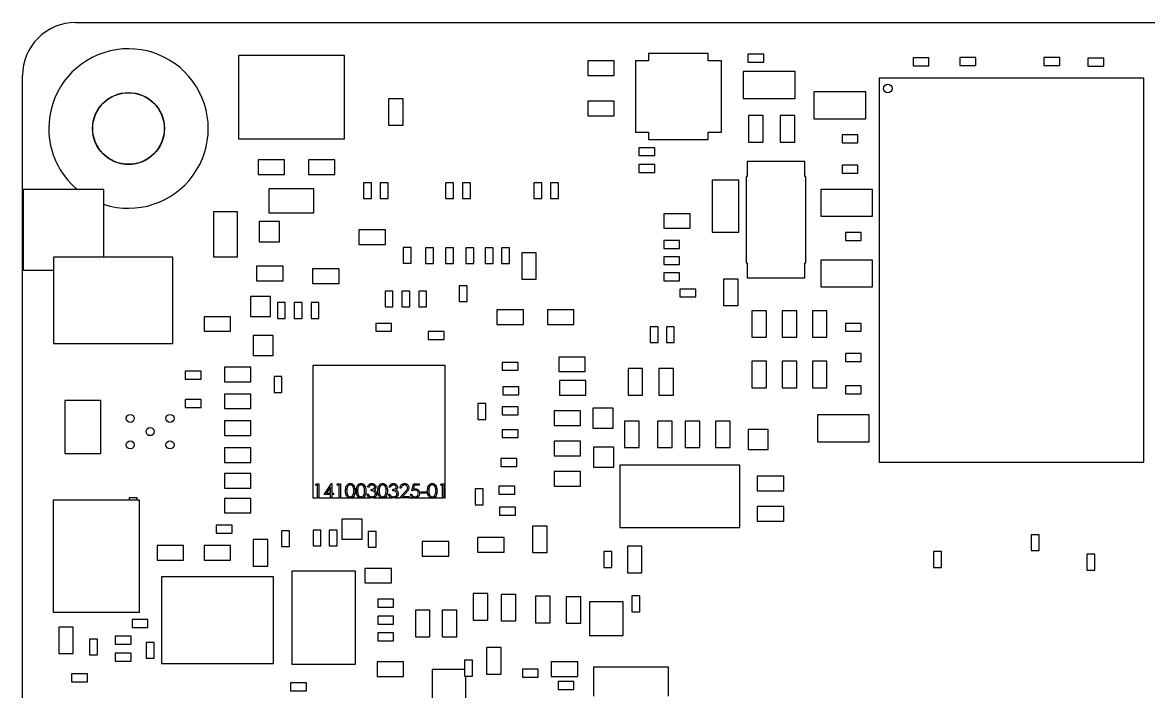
# Model space of a CAD drawing. Header units: millimetres. Extents: x 0 to 895, y 0 to 297.
# Drawn here: x 479 to 521.5, y 223.63 to 248.88 of the extents above; entities that cross this region are included whole.
import ezdxf

# ---------------------------------------------------------------- set-up
doc = ezdxf.new("R2010")
doc.units = ezdxf.units.MM

msp = doc.modelspace()

# ---------------------------------------------------------------- linework, layer by layer
at = {"color": 7, "linetype": 'Continuous', "lineweight": 25}
for p, q in [((481, 248.879), (561, 248.879)), ((487.148, 247.638), (487.148, 244.488)), ((491.151, 247.638), (487.148, 247.638)), ((491.151, 244.488), (491.151, 247.638)), ((500.334, 247.43), (500.334, 246.88)), ((501.334, 247.43), (500.334, 247.43)), ((501.334, 246.88), (501.334, 247.43)), ((502.628, 247.431), (502.134, 247.431)), ((502.134, 247.431), (502.134, 244.746)), ((502.628, 247.716), (502.628, 247.431)), ((504.882, 247.716), (502.628, 247.716)), ((504.882, 247.431), (504.882, 247.716)), ((505.376, 247.431), (504.882, 247.431)), ((505.376, 244.746), (505.376, 247.431)), ((506.376, 247.686), (506.376, 247.386)), ((506.976, 247.686), (506.376, 247.686)), ((506.376, 247.386), (506.976, 247.386)), ((506.976, 247.386), (506.976, 247.686)), ((512.614, 247.547), (512.614, 247.246)), ((513.214, 247.547), (512.614, 247.547)), ((513.214, 247.246), (513.214, 247.547)), ((514.377, 247.559), (514.377, 247.259)), ((514.977, 247.559), (514.377, 247.559)), ((514.977, 247.259), (514.977, 247.559)), ((517.552, 247.559), (517.552, 247.259)), ((518.152, 247.559), (517.552, 247.559)), ((518.152, 247.259), (518.152, 247.559)), ((519.215, 247.529), (519.215, 247.229)), ((519.815, 247.529), (519.215, 247.529)), ((519.815, 247.229), (519.815, 247.529)), ((506.206, 247.028), (506.206, 246.012)), ((508.162, 247.028), (506.206, 247.028)), ((508.162, 246.012), (508.162, 247.028)), ((512.614, 247.246), (513.214, 247.246)), ((514.377, 247.259), (514.977, 247.259)), ((517.552, 247.259), (518.152, 247.259)), ((519.215, 247.229), (519.815, 247.229)), ((479, 195.879), (479, 246.879)), ((500.334, 246.88), (501.334, 246.88)), ((511.328, 246.785), (511.328, 232.285)), ((521.328, 246.785), (511.328, 246.785)), ((521.328, 232.285), (521.328, 246.785)), ((510.829, 246.266), (508.873, 246.266)), ((508.873, 246.266), (508.873, 245.25)), ((510.829, 245.25), (510.829, 246.266)), ((492.812, 246.004), (492.812, 245.004)), ((493.362, 246.004), (492.812, 246.004)), ((493.362, 245.004), (493.362, 246.004)), ((500.334, 245.906), (500.334, 245.356)), ((501.334, 245.906), (500.334, 245.906)), ((501.334, 245.356), (501.334, 245.906)), ((506.206, 246.012), (508.162, 246.012)), ((500.334, 245.356), (501.334, 245.356)), ((506.401, 245.369), (506.401, 244.369)), ((506.951, 245.369), (506.401, 245.369)), ((506.951, 244.369), (506.951, 245.369)), ((508.145, 245.369), (507.594, 245.369)), ((507.594, 245.369), (507.594, 244.369)), ((508.145, 244.369), (508.145, 245.369)), ((508.873, 245.25), (510.829, 245.25)), ((492.812, 245.004), (493.362, 245.004)), ((487.148, 244.488), (491.151, 244.488)), ((502.134, 244.746), (502.628, 244.746)), ((502.628, 244.746), (502.628, 244.461)), ((502.628, 244.461), (504.882, 244.461)), ((504.882, 244.746), (505.376, 244.746)), ((504.882, 244.461), (504.882, 244.746)), ((506.401, 244.369), (506.951, 244.369)), ((507.594, 244.369), (508.145, 244.369)), ((509.932, 244.638), (509.932, 244.338)), ((510.532, 244.638), (509.932, 244.638)), ((510.532, 244.338), (510.532, 244.638)), ((502.261, 244.156), (502.261, 243.856)), ((502.861, 244.156), (502.261, 244.156)), ((502.861, 243.856), (502.861, 244.156)), ((509.932, 244.338), (510.532, 244.338)), ((487.888, 243.697), (487.888, 243.146)), ((488.888, 243.697), (487.888, 243.697)), ((488.888, 243.146), (488.888, 243.697)), ((489.793, 243.697), (489.793, 243.146)), ((490.793, 243.697), (489.793, 243.697)), ((490.793, 243.146), (490.793, 243.697)), ((502.261, 243.856), (502.861, 243.856)), ((502.261, 243.521), (502.261, 243.221)), ((502.861, 243.521), (502.261, 243.521)), ((502.861, 243.221), (502.861, 243.521)), ((506.345, 243.639), (506.345, 243.067)), ((508.531, 243.639), (506.345, 243.639)), ((508.531, 243.067), (508.531, 243.639)), ((487.888, 243.146), (488.888, 243.146)), ((489.793, 243.146), (490.793, 243.146)), ((502.261, 243.221), (502.861, 243.221)), ((509.932, 243.495), (509.932, 243.195)), ((510.532, 243.495), (509.932, 243.495)), ((509.932, 243.195), (510.532, 243.195)), ((510.532, 243.195), (510.532, 243.495)), ((491.87, 242.832), (491.87, 242.232)), ((492.17, 242.832), (491.87, 242.832)), ((492.17, 242.232), (492.17, 242.832)), ((492.505, 242.832), (492.505, 242.232)), ((492.805, 242.832), (492.505, 242.832)), ((492.805, 242.232), (492.805, 242.832)), ((494.969, 242.832), (494.969, 242.232)), ((495.269, 242.832), (494.969, 242.832)), ((495.269, 242.232), (495.269, 242.832)), ((495.604, 242.832), (495.604, 242.232)), ((495.904, 242.832), (495.604, 242.832)), ((495.904, 242.232), (495.904, 242.832)), ((498.296, 242.832), (498.296, 242.232)), ((498.596, 242.832), (498.296, 242.832)), ((498.596, 242.232), (498.596, 242.832)), ((498.931, 242.832), (498.931, 242.232)), ((499.231, 242.832), (498.931, 242.832)), ((499.231, 242.232), (499.231, 242.832)), ((505.025, 242.926), (505.025, 240.97)), ((506.041, 242.926), (505.025, 242.926)), ((506.041, 240.97), (506.041, 242.926)), ((506.311, 243.067), (506.311, 239.813)), ((506.345, 243.067), (506.311, 243.067)), ((508.565, 243.067), (508.531, 243.067)), ((508.565, 239.813), (508.565, 243.067)), ((479.027, 242.58), (479.027, 239.532)), ((482.075, 242.58), (479.027, 242.58)), ((482.075, 240.019), (482.075, 242.58)), ((488.3, 242.602), (488.3, 241.701)), ((490, 242.602), (488.3, 242.602)), ((490, 241.701), (490, 242.602)), ((509.127, 242.583), (509.127, 241.567)), ((511.083, 242.583), (509.127, 242.583)), ((511.083, 241.567), (511.083, 242.583)), ((491.87, 242.232), (492.17, 242.232)), ((492.505, 242.232), (492.805, 242.232)), ((494.969, 242.232), (495.269, 242.232)), ((495.604, 242.232), (495.904, 242.232)), ((498.296, 242.232), (498.596, 242.232)), ((498.931, 242.232), (499.231, 242.232)), ((486.21, 241.731), (486.21, 240.032)), ((487.111, 241.731), (486.21, 241.731)), ((487.111, 240.032), (487.111, 241.731)), ((488.3, 241.701), (490, 241.701)), ((504.204, 241.665), (503.204, 241.665)), ((503.204, 241.665), (503.204, 241.114)), ((504.204, 241.114), (504.204, 241.665)), ((509.127, 241.567), (511.083, 241.567)), ((487.931, 241.364), (487.931, 240.602)), ((488.693, 241.364), (487.931, 241.364)), ((488.693, 240.602), (488.693, 241.364)), ((491.698, 241.055), (491.698, 240.505)), ((492.698, 241.055), (491.698, 241.055)), ((492.698, 240.505), (492.698, 241.055)), ((503.204, 241.114), (504.204, 241.114)), ((505.025, 240.97), (506.041, 240.97)), ((487.931, 240.602), (488.693, 240.602)), ((503.201, 240.651), (503.201, 240.35)), ((503.801, 240.651), (503.201, 240.651)), ((503.801, 240.35), (503.801, 240.651)), ((510.059, 240.955), (510.059, 240.655)), ((510.659, 240.955), (510.059, 240.955)), ((510.059, 240.655), (510.659, 240.655)), ((510.659, 240.655), (510.659, 240.955)), ((491.698, 240.505), (492.698, 240.505)), ((493.669, 240.394), (493.368, 240.394)), ((493.368, 240.394), (493.368, 239.794)), ((493.669, 239.794), (493.669, 240.394)), ((494.507, 240.381), (494.207, 240.381)), ((494.207, 240.381), (494.207, 239.781)), ((494.507, 239.781), (494.507, 240.381)), ((495.269, 240.381), (494.969, 240.381)), ((494.969, 240.381), (494.969, 239.781)), ((495.269, 239.781), (495.269, 240.381)), ((495.731, 240.381), (495.731, 239.781)), ((496.031, 240.381), (495.731, 240.381)), ((496.031, 239.781), (496.031, 240.381)), ((496.467, 240.381), (496.467, 239.781)), ((496.767, 240.381), (496.467, 240.381)), ((496.767, 239.781), (496.767, 240.381)), ((497.077, 240.38), (497.077, 239.78)), ((497.377, 240.38), (497.077, 240.38)), ((497.377, 239.78), (497.377, 240.38)), ((497.841, 240.188), (497.841, 239.188)), ((498.391, 240.188), (497.841, 240.188)), ((498.391, 239.188), (498.391, 240.188)), ((503.201, 240.35), (503.801, 240.35)), ((480.17, 240.019), (480.17, 236.765)), ((484.667, 240.019), (480.17, 240.019)), ((484.667, 236.765), (484.667, 240.019)), ((486.21, 240.032), (487.111, 240.032)), ((493.368, 239.794), (493.669, 239.794)), ((494.207, 239.781), (494.507, 239.781)), ((494.969, 239.781), (495.269, 239.781)), ((495.731, 239.781), (496.031, 239.781)), ((496.467, 239.781), (496.767, 239.781)), ((497.077, 239.78), (497.377, 239.78)), ((503.201, 240.041), (503.201, 239.741)), ((503.801, 240.041), (503.201, 240.041)), ((503.201, 239.741), (503.801, 239.741)), ((503.801, 239.741), (503.801, 240.041)), ((506.311, 239.813), (506.345, 239.813)), ((506.345, 239.813), (506.345, 239.242)), ((508.531, 239.813), (508.565, 239.813)), ((508.531, 239.242), (508.531, 239.813)), ((509.127, 239.916), (509.127, 238.9)), ((511.083, 239.916), (509.127, 239.916)), ((511.083, 238.9), (511.083, 239.916)), ((479.027, 239.532), (480.17, 239.532)), ((487.837, 239.683), (487.837, 239.133)), ((488.837, 239.683), (487.837, 239.683)), ((488.837, 239.133), (488.837, 239.683)), ((489.945, 239.582), (489.945, 239.032)), ((490.945, 239.582), (489.945, 239.582)), ((490.945, 239.032), (490.945, 239.582)), ((503.201, 239.431), (503.201, 239.131)), ((503.801, 239.431), (503.201, 239.431)), ((503.801, 239.131), (503.801, 239.431)), ((487.837, 239.133), (488.837, 239.133)), ((489.945, 239.032), (490.945, 239.032)), ((495.477, 238.946), (495.477, 238.346)), ((495.777, 238.946), (495.477, 238.946)), ((495.777, 238.346), (495.777, 238.946)), ((497.841, 239.188), (498.391, 239.188)), ((503.201, 239.131), (503.801, 239.131)), ((505.461, 239.197), (505.461, 238.197)), ((506.011, 239.197), (505.461, 239.197)), ((506.011, 238.197), (506.011, 239.197)), ((506.345, 239.242), (508.531, 239.242)), ((509.127, 238.9), (511.083, 238.9)), ((487.6, 238.545), (487.6, 237.783)), ((488.362, 238.545), (487.6, 238.545)), ((488.362, 237.783), (488.362, 238.545)), ((492.983, 238.743), (492.683, 238.743)), ((492.683, 238.743), (492.683, 238.143)), ((492.983, 238.143), (492.983, 238.743)), ((493.618, 238.743), (493.318, 238.743)), ((493.318, 238.743), (493.318, 238.143)), ((493.618, 238.143), (493.618, 238.743)), ((494.253, 238.743), (493.953, 238.743)), ((493.953, 238.743), (493.953, 238.143)), ((494.253, 238.143), (494.253, 238.743)), ((503.81, 238.822), (503.81, 238.522)), ((504.41, 238.822), (503.81, 238.822)), ((503.81, 238.522), (504.41, 238.522)), ((504.41, 238.522), (504.41, 238.822)), ((488.619, 238.311), (488.619, 237.711)), ((488.919, 238.311), (488.619, 238.311)), ((488.919, 237.711), (488.919, 238.311)), ((489.254, 238.311), (489.254, 237.711)), ((489.554, 238.311), (489.254, 238.311)), ((489.554, 237.711), (489.554, 238.311)), ((490.189, 238.311), (489.889, 238.311)), ((489.889, 238.311), (489.889, 237.711)), ((490.189, 237.711), (490.189, 238.311)), ((492.683, 238.143), (492.983, 238.143)), ((493.318, 238.143), (493.618, 238.143)), ((493.953, 238.143), (494.253, 238.143)), ((495.477, 238.346), (495.777, 238.346)), ((497.905, 238.032), (496.905, 238.032)), ((496.905, 238.032), (496.905, 237.482)), ((497.905, 237.482), (497.905, 238.032)), ((498.81, 238.032), (498.81, 237.482)), ((499.81, 238.032), (498.81, 238.032)), ((499.81, 237.482), (499.81, 238.032)), ((505.461, 238.197), (506.011, 238.197)), ((507.078, 238.003), (506.528, 238.003)), ((506.528, 238.003), (506.528, 237.003)), ((507.078, 237.003), (507.078, 238.003)), ((507.671, 238.003), (507.671, 237.003)), ((508.221, 238.003), (507.671, 238.003)), ((508.221, 237.003), (508.221, 238.003)), ((508.814, 238.003), (508.814, 237.003)), ((509.364, 238.003), (508.814, 238.003)), ((509.364, 237.003), (509.364, 238.003)), ((485.856, 237.778), (485.856, 237.228)), ((486.856, 237.778), (485.856, 237.778)), ((486.856, 237.228), (486.856, 237.778)), ((487.6, 237.783), (488.362, 237.783)), ((488.619, 237.711), (488.919, 237.711)), ((489.254, 237.711), (489.554, 237.711)), ((489.889, 237.711), (490.189, 237.711)), ((485.856, 237.228), (486.856, 237.228)), ((492.33, 237.526), (492.33, 237.226)), ((492.929, 237.526), (492.33, 237.526)), ((492.33, 237.226), (492.929, 237.226)), ((492.929, 237.226), (492.929, 237.526)), ((494.311, 237.222), (494.311, 236.921)), ((494.911, 237.222), (494.311, 237.222)), ((494.911, 236.921), (494.911, 237.222)), ((496.905, 237.482), (497.905, 237.482)), ((498.81, 237.482), (499.81, 237.482)), ((502.69, 237.397), (502.69, 236.797)), ((502.99, 237.397), (502.69, 237.397)), ((502.99, 236.797), (502.99, 237.397)), ((503.3, 237.397), (503.3, 236.797)), ((503.6, 237.397), (503.3, 237.397)), ((503.6, 236.797), (503.6, 237.397)), ((510.059, 237.526), (510.059, 237.226)), ((510.659, 237.526), (510.059, 237.526)), ((510.059, 237.226), (510.659, 237.226)), ((510.659, 237.226), (510.659, 237.526)), ((480.17, 236.765), (484.667, 236.765)), ((487.702, 237.071), (487.702, 236.309)), ((488.464, 237.071), (487.702, 237.071)), ((488.464, 236.309), (488.464, 237.071)), ((494.311, 236.921), (494.911, 236.921)), ((502.69, 236.797), (502.99, 236.797)), ((503.3, 236.797), (503.6, 236.797)), ((506.528, 237.003), (507.078, 237.003)), ((507.671, 237.003), (508.221, 237.003)), ((508.814, 237.003), (509.364, 237.003)), ((487.702, 236.309), (488.464, 236.309)), ((510.059, 236.383), (510.059, 236.083)), ((510.659, 236.383), (510.059, 236.383)), ((510.659, 236.083), (510.659, 236.383)), ((486.618, 235.873), (486.618, 235.323)), ((487.618, 235.873), (486.618, 235.873)), ((487.618, 235.323), (487.618, 235.873)), ((489.952, 235.939), (489.952, 230.939)), ((494.952, 235.939), (489.952, 235.939)), ((494.952, 230.939), (494.952, 235.939)), ((497.105, 236.053), (497.105, 235.753)), ((497.705, 236.053), (497.105, 236.053)), ((497.705, 235.753), (497.705, 236.053)), ((499.241, 236.254), (499.241, 235.704)), ((500.242, 236.254), (499.241, 236.254)), ((500.242, 235.704), (500.242, 236.254)), ((507.078, 236.098), (506.528, 236.098)), ((506.528, 236.098), (506.528, 235.098)), ((507.078, 235.098), (507.078, 236.098)), ((508.221, 236.098), (507.671, 236.098)), ((507.671, 236.098), (507.671, 235.098)), ((508.221, 235.098), (508.221, 236.098)), ((508.814, 236.098), (508.814, 235.098)), ((509.364, 236.098), (508.814, 236.098)), ((509.364, 235.098), (509.364, 236.098)), ((510.059, 236.083), (510.659, 236.083)), ((485.141, 235.723), (485.141, 235.423)), ((485.741, 235.723), (485.141, 235.723)), ((485.741, 235.423), (485.741, 235.723)), ((488.492, 235.517), (488.492, 234.917)), ((488.792, 235.517), (488.492, 235.517)), ((488.792, 234.917), (488.792, 235.517)), ((497.105, 235.753), (497.705, 235.753)), ((499.241, 235.704), (500.242, 235.704)), ((502.404, 235.819), (501.854, 235.819)), ((501.854, 235.819), (501.854, 234.819)), ((502.404, 234.819), (502.404, 235.819)), ((503.022, 235.819), (503.022, 234.819)), ((503.573, 235.819), (503.022, 235.819)), ((503.573, 234.819), (503.573, 235.819)), ((485.141, 235.423), (485.741, 235.423)), ((486.618, 235.323), (487.618, 235.323)), ((497.13, 235.134), (497.13, 234.833)), ((497.73, 235.134), (497.13, 235.134)), ((497.73, 234.833), (497.73, 235.134)), ((499.267, 235.365), (499.267, 234.815)), ((500.267, 235.365), (499.267, 235.365)), ((500.267, 234.815), (500.267, 235.365)), ((506.528, 235.098), (507.078, 235.098)), ((507.671, 235.098), (508.221, 235.098)), ((508.814, 235.098), (509.364, 235.098)), ((510.059, 235.164), (510.059, 234.864)), ((510.659, 235.164), (510.059, 235.164)), ((510.659, 234.864), (510.659, 235.164)), ((480.601, 234.617), (480.601, 232.617)), ((481.951, 234.617), (480.601, 234.617)), ((481.951, 232.617), (481.951, 234.617)), ((485.141, 234.656), (485.141, 234.356)), ((485.741, 234.656), (485.141, 234.656)), ((485.741, 234.356), (485.741, 234.656)), ((486.618, 234.857), (486.618, 234.307)), ((487.618, 234.857), (486.618, 234.857)), ((487.618, 234.307), (487.618, 234.857)), ((488.492, 234.917), (488.792, 234.917)), ((497.13, 234.833), (497.73, 234.833)), ((499.267, 234.815), (500.267, 234.815)), ((501.854, 234.819), (502.404, 234.819)), ((503.022, 234.819), (503.573, 234.819)), ((510.059, 234.864), (510.659, 234.864)), ((485.141, 234.356), (485.741, 234.356)), ((486.618, 234.307), (487.618, 234.307)), ((496.188, 234.501), (496.188, 233.901)), ((496.488, 234.501), (496.188, 234.501)), ((496.488, 233.901), (496.488, 234.501)), ((497.105, 234.377), (497.105, 234.077)), ((497.705, 234.377), (497.105, 234.377)), ((497.705, 234.077), (497.705, 234.377)), ((499.064, 234.222), (499.064, 233.672)), ((500.064, 234.222), (499.064, 234.222)), ((500.064, 233.672), (500.064, 234.222)), ((500.529, 234.328), (500.529, 233.566)), ((501.291, 234.328), (500.529, 234.328)), ((501.291, 233.566), (501.291, 234.328)), ((486.618, 233.841), (486.618, 233.291)), ((487.618, 233.841), (486.618, 233.841)), ((487.618, 233.291), (487.618, 233.841)), ((496.188, 233.901), (496.488, 233.901)), ((497.105, 234.077), (497.705, 234.077)), ((501.727, 233.838), (501.727, 232.838)), ((502.277, 233.838), (501.727, 233.838)), ((502.277, 232.838), (502.277, 233.838)), ((502.972, 233.838), (502.972, 232.838)), ((503.522, 233.838), (502.972, 233.838)), ((503.522, 232.838), (503.522, 233.838)), ((504.013, 233.838), (504.013, 232.838)), ((504.563, 233.838), (504.013, 233.838)), ((504.563, 232.838), (504.563, 233.838)), ((505.156, 233.838), (505.156, 232.838)), ((505.706, 233.838), (505.156, 233.838)), ((505.706, 232.838), (505.706, 233.838)), ((509, 234.074), (509, 233.058)), ((510.956, 234.074), (509, 234.074)), ((510.956, 233.058), (510.956, 234.074)), ((497.105, 233.513), (497.105, 233.213)), ((497.705, 233.513), (497.105, 233.513)), ((497.705, 233.213), (497.705, 233.513)), ((499.064, 233.672), (500.064, 233.672)), ((500.529, 233.566), (501.291, 233.566)), ((506.383, 233.523), (506.383, 232.761)), ((507.145, 233.523), (506.383, 233.523)), ((507.145, 232.761), (507.145, 233.523)), ((486.618, 233.291), (487.618, 233.291)), ((497.105, 233.213), (497.705, 233.213)), ((499.064, 233.079), (499.064, 232.529)), ((500.064, 233.079), (499.064, 233.079)), ((500.064, 232.529), (500.064, 233.079)), ((509, 233.058), (510.956, 233.058)), ((480.601, 232.617), (481.951, 232.617)), ((486.618, 232.825), (486.618, 232.275)), ((487.618, 232.825), (486.618, 232.825)), ((487.618, 232.275), (487.618, 232.825)), ((499.064, 232.529), (500.064, 232.529)), ((500.554, 232.855), (500.554, 232.093)), ((501.316, 232.855), (500.554, 232.855)), ((501.316, 232.093), (501.316, 232.855)), ((501.727, 232.838), (502.277, 232.838)), ((502.972, 232.838), (503.522, 232.838)), ((504.013, 232.838), (504.563, 232.838)), ((505.156, 232.838), (505.706, 232.838)), ((506.383, 232.761), (507.145, 232.761)), ((486.618, 232.275), (487.618, 232.275)), ((497.054, 232.421), (497.054, 232.121)), ((497.654, 232.421), (497.054, 232.421)), ((497.054, 232.121), (497.654, 232.121)), ((497.654, 232.121), (497.654, 232.421)), ((500.554, 232.093), (501.316, 232.093)), ((501.542, 232.178), (501.542, 229.824)), ((506.069, 232.178), (501.542, 232.178)), ((506.069, 229.824), (506.069, 232.178)), ((511.328, 232.285), (521.328, 232.285)), ((486.618, 231.86), (486.618, 231.31)), ((487.618, 231.86), (486.618, 231.86)), ((487.618, 231.31), (487.618, 231.86)), ((499.064, 231.936), (499.064, 231.386)), ((500.064, 231.936), (499.064, 231.936)), ((500.064, 231.386), (500.064, 231.936)), ((506.734, 231.759), (506.734, 231.208)), ((507.735, 231.759), (506.734, 231.759)), ((507.735, 231.208), (507.735, 231.759)), ((486.618, 231.31), (487.618, 231.31)), ((490.053, 231.414), (490.085, 231.468)), ((490.135, 231.414), (490.053, 231.414)), ((490.085, 231.468), (490.182, 231.468)), ((490.135, 230.939), (490.135, 231.414)), ((490.182, 231.468), (490.182, 230.939)), ((490.379, 231.061), (490.668, 231.482)), ((490.63, 231.345), (490.472, 231.116)), ((490.63, 231.116), (490.63, 231.345)), ((490.668, 231.482), (490.678, 231.482)), ((490.678, 231.482), (490.678, 231.116)), ((490.868, 231.414), (490.899, 231.468)), ((490.949, 231.414), (490.868, 231.414)), ((490.899, 231.468), (490.996, 231.468)), ((490.949, 230.939), (490.949, 231.414)), ((490.996, 231.468), (490.996, 230.939)), ((492.075, 231.346), (492.028, 231.346)), ((492.157, 231.204), (492.157, 231.258)), ((492.889, 231.346), (492.842, 231.346)), ((492.971, 231.204), (492.971, 231.258)), ((493.296, 231.306), (493.249, 231.306)), ((493.697, 231.204), (493.751, 231.468)), ((493.751, 231.468), (493.968, 231.468)), ((493.788, 231.414), (493.759, 231.275)), ((493.968, 231.414), (493.788, 231.414)), ((493.968, 231.468), (493.968, 231.414)), ((494.775, 231.414), (494.806, 231.468)), ((494.857, 231.414), (494.775, 231.414)), ((494.806, 231.468), (494.904, 231.468)), ((494.857, 230.939), (494.857, 231.414)), ((494.904, 231.468), (494.904, 230.939)), ((496.386, 231.275), (496.086, 231.275)), ((496.086, 231.275), (496.086, 230.675)), ((496.386, 230.675), (496.386, 231.275)), ((496.978, 231.38), (496.978, 231.079)), ((497.578, 231.38), (496.978, 231.38)), ((497.578, 231.079), (497.578, 231.38)), ((499.064, 231.386), (500.064, 231.386)), ((506.734, 231.208), (507.735, 231.208)), ((480.157, 230.855), (480.157, 226.625)), ((483.411, 230.855), (480.157, 230.855)), ((483.031, 230.945), (483.031, 230.855)), ((483.331, 230.945), (483.031, 230.945)), ((483.331, 230.855), (483.331, 230.945)), ((483.411, 226.625), (483.411, 230.855)), ((486.618, 230.92), (486.618, 230.37)), ((487.618, 230.92), (486.618, 230.92)), ((487.618, 230.37), (487.618, 230.92)), ((489.952, 230.939), (490.135, 230.939)), ((490.182, 230.939), (490.135, 230.939)), ((490.182, 230.939), (490.63, 230.939)), ((490.63, 231.061), (490.379, 231.061)), ((490.472, 231.116), (490.63, 231.116)), ((490.63, 230.939), (490.63, 231.061)), ((490.678, 230.939), (490.63, 230.939)), ((490.678, 231.116), (490.739, 231.116)), ((490.678, 231.061), (490.678, 230.939)), ((490.739, 231.061), (490.678, 231.061)), ((490.678, 230.939), (490.949, 230.939)), ((490.739, 231.116), (490.739, 231.061)), ((490.996, 230.939), (490.949, 230.939)), ((490.996, 230.939), (491.306, 230.939)), ((491.306, 230.939), (491.435, 230.939)), ((491.435, 230.939), (491.713, 230.939)), ((491.713, 230.939), (491.842, 230.939)), ((491.842, 230.939), (492.11, 230.939)), ((492.007, 231.082), (492.055, 231.082)), ((492.258, 230.939), (492.11, 230.939)), ((492.258, 230.939), (492.527, 230.939)), ((492.527, 230.939), (492.656, 230.939)), ((492.656, 230.939), (492.925, 230.939)), ((492.821, 231.082), (492.869, 231.082)), ((493.072, 230.939), (492.925, 230.939)), ((493.072, 230.939), (493.228, 230.939)), ((493.228, 230.939), (493.434, 231.158)), ((493.588, 230.939), (493.228, 230.939)), ((493.474, 231.135), (493.342, 230.994)), ((493.342, 230.994), (493.588, 230.994)), ((493.588, 230.994), (493.588, 230.939)), ((493.588, 230.939), (493.737, 230.939)), ((493.642, 231.075), (493.69, 231.075)), ((493.737, 230.939), (493.878, 230.939)), ((493.878, 230.939), (494.399, 230.939)), ((494.043, 231.17), (494.246, 231.17)), ((494.043, 231.116), (494.043, 231.17)), ((494.246, 231.116), (494.043, 231.116)), ((494.246, 231.17), (494.246, 231.116)), ((494.399, 230.939), (494.528, 230.939)), ((494.528, 230.939), (494.857, 230.939)), ((494.904, 230.939), (494.857, 230.939)), ((494.904, 230.939), (494.952, 230.939)), ((496.978, 231.079), (497.578, 231.079)), ((486.618, 230.37), (487.618, 230.37)), ((496.086, 230.675), (496.386, 230.675)), ((497.003, 230.592), (497.003, 230.292)), ((497.603, 230.592), (497.003, 230.592)), ((497.603, 230.292), (497.603, 230.592)), ((506.734, 230.616), (506.734, 230.065)), ((507.735, 230.616), (506.734, 230.616)), ((507.735, 230.065), (507.735, 230.616)), ((491.055, 230.137), (491.055, 229.375)), ((491.817, 230.137), (491.055, 230.137)), ((491.817, 229.375), (491.817, 230.137)), ((497.003, 230.292), (497.603, 230.292)), ((506.734, 230.065), (507.735, 230.065)), ((486.31, 229.906), (486.31, 229.606)), ((486.91, 229.906), (486.31, 229.906)), ((486.31, 229.606), (486.91, 229.606)), ((486.91, 229.606), (486.91, 229.906)), ((488.771, 229.701), (488.771, 229.101)), ((489.071, 229.701), (488.771, 229.701)), ((489.071, 229.101), (489.071, 229.701)), ((489.965, 229.726), (489.965, 229.126)), ((490.265, 229.726), (489.965, 229.726)), ((490.265, 229.126), (490.265, 229.726)), ((490.574, 229.726), (490.574, 229.126)), ((490.875, 229.726), (490.574, 229.726)), ((490.875, 229.126), (490.875, 229.726)), ((492.348, 229.675), (492.048, 229.675)), ((492.048, 229.675), (492.048, 229.075)), ((492.348, 229.075), (492.348, 229.675)), ((498.247, 229.875), (498.247, 228.875)), ((498.797, 229.875), (498.247, 229.875)), ((498.797, 228.875), (498.797, 229.875)), ((501.542, 229.824), (506.069, 229.824)), ((517.067, 229.548), (517.067, 228.948)), ((517.367, 229.548), (517.067, 229.548)), ((517.367, 228.948), (517.367, 229.548)), ((484.078, 229.142), (484.078, 228.592)), ((485.078, 229.142), (484.078, 229.142)), ((485.078, 228.592), (485.078, 229.142)), ((485.856, 229.142), (485.856, 228.592)), ((486.856, 229.142), (485.856, 229.142)), ((486.856, 228.592), (486.856, 229.142)), ((487.706, 229.367), (487.706, 228.367)), ((488.256, 229.367), (487.706, 229.367)), ((488.256, 228.367), (488.256, 229.367)), ((488.771, 229.101), (489.071, 229.101)), ((489.965, 229.126), (490.265, 229.126)), ((490.574, 229.126), (490.875, 229.126)), ((491.055, 229.375), (491.817, 229.375)), ((492.048, 229.075), (492.348, 229.075)), ((494.085, 229.295), (494.085, 228.745)), ((495.085, 229.295), (494.085, 229.295)), ((495.085, 228.745), (495.085, 229.295)), ((496.176, 229.439), (496.176, 228.889)), ((497.176, 229.439), (496.176, 229.439)), ((497.176, 228.889), (497.176, 229.439)), ((501.829, 229.113), (501.829, 228.113)), ((502.379, 229.113), (501.829, 229.113)), ((502.379, 228.113), (502.379, 229.113)), ((494.085, 228.745), (495.085, 228.745)), ((496.176, 228.889), (497.176, 228.889)), ((498.247, 228.875), (498.797, 228.875)), ((501.238, 228.913), (500.938, 228.913)), ((500.938, 228.913), (500.938, 228.313)), ((501.238, 228.313), (501.238, 228.913)), ((513.384, 228.913), (513.384, 228.313)), ((513.684, 228.913), (513.384, 228.913)), ((513.684, 228.313), (513.684, 228.913)), ((517.067, 228.948), (517.367, 228.948)), ((519.475, 228.812), (519.175, 228.812)), ((519.175, 228.812), (519.175, 228.212)), ((519.475, 228.212), (519.475, 228.812)), ((484.078, 228.592), (485.078, 228.592)), ((485.856, 228.592), (486.856, 228.592)), ((487.706, 228.367), (488.256, 228.367)), ((491.926, 228.279), (491.926, 227.729)), ((492.926, 228.279), (491.926, 228.279)), ((492.926, 227.729), (492.926, 228.279)), ((500.938, 228.313), (501.238, 228.313)), ((513.384, 228.313), (513.684, 228.313)), ((484.242, 227.964), (484.242, 224.69)), ((488.47, 227.964), (484.242, 227.964)), ((488.47, 224.69), (488.47, 227.964)), ((489.16, 228.178), (489.16, 224.66)), ((491.564, 228.178), (489.16, 228.178)), ((491.564, 224.66), (491.564, 228.178)), ((501.829, 228.113), (502.379, 228.113)), ((519.175, 228.212), (519.475, 228.212)), ((491.926, 227.729), (492.926, 227.729)), ((492.406, 227.112), (492.406, 226.812)), ((493.006, 227.112), (492.406, 227.112)), ((493.006, 226.812), (493.006, 227.112)), ((496.557, 227.325), (496.007, 227.325)), ((496.007, 227.325), (496.007, 226.325)), ((496.557, 226.325), (496.557, 227.325)), ((497.614, 227.295), (497.064, 227.295)), ((497.064, 227.295), (497.064, 226.294)), ((497.614, 226.294), (497.614, 227.295)), ((498.362, 227.224), (498.362, 226.223)), ((498.912, 227.224), (498.362, 227.224)), ((498.912, 226.223), (498.912, 227.224)), ((499.517, 227.208), (499.517, 226.208)), ((500.067, 227.208), (499.517, 227.208)), ((500.067, 226.208), (500.067, 227.208)), ((500.402, 227.013), (500.402, 225.743)), ((501.672, 227.013), (500.402, 227.013)), ((501.672, 225.743), (501.672, 227.013)), ((502.004, 227.237), (502.004, 226.637)), ((502.305, 227.237), (502.004, 227.237)), ((502.305, 226.637), (502.305, 227.237)), ((480.157, 226.625), (483.411, 226.625)), ((492.406, 226.812), (493.006, 226.812)), ((493.828, 226.7), (493.828, 225.7)), ((494.378, 226.7), (493.828, 226.7)), ((494.378, 225.7), (494.378, 226.7)), ((494.844, 226.7), (494.844, 225.7)), ((495.394, 226.7), (494.844, 226.7)), ((495.394, 225.7), (495.394, 226.7)), ((502.004, 226.637), (502.305, 226.637)), ((483.135, 226.35), (483.135, 226.05)), ((483.735, 226.35), (483.135, 226.35)), ((483.735, 226.05), (483.735, 226.35)), ((492.406, 226.477), (492.406, 226.177)), ((493.006, 226.477), (492.406, 226.477)), ((492.406, 226.177), (493.006, 226.177)), ((493.006, 226.177), (493.006, 226.477)), ((496.007, 226.325), (496.557, 226.325)), ((497.064, 226.294), (497.614, 226.294)), ((498.362, 226.223), (498.912, 226.223)), ((499.517, 226.208), (500.067, 226.208)), ((480.366, 226.065), (480.366, 225.065)), ((480.916, 226.065), (480.366, 226.065)), ((480.916, 225.065), (480.916, 226.065)), ((482.5, 225.715), (482.5, 225.415)), ((483.1, 225.715), (482.5, 225.715)), ((483.1, 225.415), (483.1, 225.715)), ((483.135, 226.05), (483.735, 226.05)), ((492.406, 225.842), (492.406, 225.542)), ((493.006, 225.842), (492.406, 225.842)), ((493.006, 225.542), (493.006, 225.842)), ((493.828, 225.7), (494.378, 225.7)), ((494.844, 225.7), (495.394, 225.7)), ((500.402, 225.743), (501.672, 225.743)), ((481.532, 225.611), (481.532, 225.011)), ((481.832, 225.611), (481.532, 225.611)), ((481.832, 225.011), (481.832, 225.611)), ((482.5, 225.415), (483.1, 225.415)), ((483.666, 225.484), (483.666, 224.884)), ((483.966, 225.484), (483.666, 225.484)), ((483.966, 224.884), (483.966, 225.484)), ((492.406, 225.542), (493.006, 225.542)), ((497.063, 225.288), (496.512, 225.288)), ((496.512, 225.288), (496.512, 224.288)), ((497.063, 224.288), (497.063, 225.288)), ((480.366, 225.065), (480.916, 225.065)), ((481.532, 225.011), (481.832, 225.011)), ((482.5, 225.08), (482.5, 224.78)), ((483.1, 225.08), (482.5, 225.08)), ((483.1, 224.78), (483.1, 225.08)), ((483.666, 224.884), (483.966, 224.884)), ((482.5, 224.78), (483.1, 224.78)), ((484.242, 224.69), (488.47, 224.69)), ((489.16, 224.66), (491.564, 224.66)), ((492.383, 224.751), (492.383, 224.2)), ((493.384, 224.751), (492.383, 224.751)), ((493.384, 224.2), (493.384, 224.751)), ((494.461, 224.465), (494.461, 223.195)), ((495.68, 224.465), (494.461, 224.465)), ((495.68, 224.816), (495.68, 224.216)), ((495.98, 224.816), (495.68, 224.816)), ((495.98, 224.216), (495.98, 224.816)), ((497.867, 224.471), (497.867, 224.171)), ((498.467, 224.471), (497.867, 224.471)), ((498.467, 224.171), (498.467, 224.471)), ((498.959, 224.748), (498.959, 224.198)), ((499.96, 224.748), (498.959, 224.748)), ((499.96, 224.198), (499.96, 224.748)), ((500.555, 224.556), (500.555, 223.452)), ((503.376, 224.556), (500.555, 224.556)), ((503.376, 223.452), (503.376, 224.556)), ((480.849, 224.293), (480.849, 223.993)), ((481.449, 224.293), (480.849, 224.293)), ((480.849, 223.993), (481.449, 223.993)), ((481.449, 223.993), (481.449, 224.293)), ((492.383, 224.2), (493.384, 224.2)), ((495.68, 224.216), (495.98, 224.216)), ((495.731, 223.195), (495.731, 224.216)), ((496.512, 224.288), (497.063, 224.288)), ((497.867, 224.171), (498.467, 224.171)), ((498.959, 224.198), (499.96, 224.198)), ((499.213, 224.014), (499.213, 223.713)), ((499.813, 224.014), (499.213, 224.014)), ((499.813, 223.713), (499.813, 224.014)), ((489.116, 223.96), (489.116, 223.66)), ((489.716, 223.96), (489.116, 223.96)), ((489.116, 223.66), (489.716, 223.66)), ((489.716, 223.66), (489.716, 223.96)), ((499.213, 223.713), (499.813, 223.713))]:
    msp.add_line(p, q, dxfattribs=at)
for centre, radius in [((511.658, 246.392), 0.163), ((483, 244.879), 1.359), ((483, 244.879), 1.35), ((483.066, 233.939), 0.152), ((484.566, 233.939), 0.152), ((483.816, 233.439), 0.152), ((483.066, 232.939), 0.152), ((484.566, 232.939), 0.152)]:
    msp.add_circle(centre, radius, dxfattribs=at)
for centre, radius, start, end in [((481, 246.879), 2, 89.9995, 180.0005), ((483, 244.879), 3.01, 252.1161, 180), ((483, 244.879), 3.01, 180, 229.8104)]:
    msp.add_arc(centre, radius, start, end, dxfattribs=at)
for points, knots in [([(491.193, 231.204), (491.195, 231.267), (491.198, 231.346), (491.247, 231.425), (491.281, 231.457), (491.324, 231.478), (491.355, 231.481), (491.37, 231.482)], [0, 0, 0, 0, 0.498697, 0.624162, 0.749457, 0.874736, 1, 1, 1, 1]), ([(491.306, 230.939), (491.298, 230.943), (491.263, 230.962), (491.198, 231.047), (491.195, 231.141), (491.193, 231.204)], [0, 0, 0, 0, 0.08764, 0.391185, 1, 1, 1, 1]), ([(491.372, 231.428), (491.36, 231.426), (491.335, 231.424), (491.303, 231.405), (491.277, 231.379), (491.242, 231.315), (491.241, 231.253), (491.241, 231.204)], [0, 0, 0, 0, 0.125147, 0.250428, 0.375532, 0.500847, 1, 1, 1, 1]), ([(491.241, 231.204), (491.241, 231.154), (491.242, 231.08), (491.292, 231.008), (491.335, 230.984), (491.36, 230.981), (491.372, 230.98)], [0, 0, 0, 0, 0.500298, 0.749079, 0.874598, 1, 1, 1, 1]), ([(491.37, 231.482), (491.386, 231.481), (491.417, 231.478), (491.474, 231.451), (491.545, 231.362), (491.55, 231.267), (491.553, 231.204)], [0, 0, 0, 0, 0.125597, 0.251187, 0.500578, 1, 1, 1, 1]), ([(491.505, 231.204), (491.503, 231.253), (491.5, 231.327), (491.451, 231.399), (491.408, 231.424), (491.384, 231.426), (491.372, 231.428)], [0, 0, 0, 0, 0.500062, 0.749019, 0.874598, 1, 1, 1, 1]), ([(491.553, 231.204), (491.55, 231.14), (491.545, 231.046), (491.478, 230.961), (491.443, 230.943), (491.435, 230.939)], [0, 0, 0, 0, 0.608175, 0.911806, 1, 1, 1, 1]), ([(491.485, 231.071), (491.492, 231.095), (491.504, 231.139), (491.505, 231.184), (491.505, 231.204)], [0, 0, 0, 0, 0.559591, 1, 1, 1, 1]), ([(491.6, 231.204), (491.602, 231.267), (491.605, 231.346), (491.654, 231.425), (491.689, 231.457), (491.731, 231.478), (491.762, 231.481), (491.777, 231.482)], [0, 0, 0, 0, 0.498701, 0.624179, 0.749475, 0.874755, 1, 1, 1, 1]), ([(491.713, 230.939), (491.705, 230.943), (491.67, 230.962), (491.605, 231.047), (491.602, 231.141), (491.6, 231.204)], [0, 0, 0, 0, 0.08766, 0.391187, 1, 1, 1, 1]), ([(491.779, 231.428), (491.767, 231.426), (491.742, 231.424), (491.71, 231.405), (491.685, 231.379), (491.649, 231.315), (491.649, 231.253), (491.648, 231.204)], [0, 0, 0, 0, 0.125145, 0.250425, 0.375527, 0.500853, 1, 1, 1, 1]), ([(491.648, 231.204), (491.648, 231.154), (491.649, 231.08), (491.7, 231.008), (491.742, 230.984), (491.767, 230.981), (491.779, 230.98)], [0, 0, 0, 0, 0.50029, 0.749083, 0.8746, 1, 1, 1, 1]), ([(491.777, 231.482), (491.793, 231.481), (491.824, 231.478), (491.881, 231.451), (491.952, 231.362), (491.957, 231.267), (491.96, 231.204)], [0, 0, 0, 0, 0.125595, 0.251202, 0.500589, 1, 1, 1, 1]), ([(491.912, 231.204), (491.91, 231.253), (491.907, 231.327), (491.858, 231.399), (491.815, 231.424), (491.791, 231.426), (491.779, 231.428)], [0, 0, 0, 0, 0.500075, 0.749038, 0.87462, 1, 1, 1, 1]), ([(491.96, 231.204), (491.957, 231.14), (491.952, 231.046), (491.885, 230.961), (491.85, 230.943), (491.842, 230.939)], [0, 0, 0, 0, 0.608164, 0.911807, 1, 1, 1, 1]), ([(491.892, 231.071), (491.899, 231.095), (491.911, 231.139), (491.912, 231.184), (491.912, 231.204)], [0, 0, 0, 0, 0.559591, 1, 1, 1, 1]), ([(492.028, 231.346), (492.034, 231.367), (492.046, 231.407), (492.086, 231.452), (492.135, 231.478), (492.169, 231.481), (492.185, 231.482)], [0, 0, 0, 0, 0.280278, 0.559683, 0.779749, 1, 1, 1, 1]), ([(492.186, 231.428), (492.172, 231.427), (492.145, 231.424), (492.101, 231.398), (492.085, 231.366), (492.075, 231.346)], [0, 0, 0, 0, 0.280636, 0.56036, 1, 1, 1, 1]), ([(492.157, 231.258), (492.186, 231.261), (492.231, 231.265), (492.275, 231.296), (492.29, 231.322), (492.292, 231.337), (492.292, 231.345)], [0, 0, 0, 0, 0.499439, 0.749035, 0.874551, 1, 1, 1, 1]), ([(492.319, 231.092), (492.319, 231.101), (492.317, 231.12), (492.301, 231.153), (492.251, 231.199), (492.194, 231.202), (492.157, 231.204)], [0, 0, 0, 0, 0.125588, 0.251186, 0.500604, 1, 1, 1, 1]), ([(492.185, 231.482), (492.207, 231.48), (492.249, 231.475), (492.301, 231.441), (492.333, 231.395), (492.338, 231.361), (492.34, 231.344)], [0, 0, 0, 0, 0.280089, 0.559865, 0.780098, 1, 1, 1, 1]), ([(492.292, 231.345), (492.29, 231.359), (492.284, 231.386), (492.244, 231.421), (492.208, 231.425), (492.186, 231.428)], [0, 0, 0, 0, 0.278853, 0.56005, 1, 1, 1, 1]), ([(492.34, 231.344), (492.339, 231.332), (492.337, 231.308), (492.318, 231.267), (492.293, 231.248), (492.278, 231.236)], [0, 0, 0, 0, 0.28051, 0.560815, 1, 1, 1, 1]), ([(492.278, 231.236), (492.29, 231.229), (492.312, 231.218), (492.328, 231.199), (492.335, 231.19)], [0, 0, 0, 0, 0.5598, 1, 1, 1, 1]), ([(492.414, 231.204), (492.416, 231.267), (492.419, 231.346), (492.468, 231.425), (492.503, 231.457), (492.545, 231.478), (492.576, 231.481), (492.591, 231.482)], [0, 0, 0, 0, 0.498701, 0.624179, 0.749475, 0.874755, 1, 1, 1, 1]), ([(492.527, 230.939), (492.519, 230.943), (492.484, 230.962), (492.419, 231.047), (492.416, 231.141), (492.414, 231.204)], [0, 0, 0, 0, 0.08766, 0.391187, 1, 1, 1, 1]), ([(492.593, 231.428), (492.581, 231.426), (492.556, 231.424), (492.524, 231.405), (492.499, 231.379), (492.464, 231.315), (492.463, 231.253), (492.462, 231.204)], [0, 0, 0, 0, 0.125145, 0.250425, 0.375527, 0.500853, 1, 1, 1, 1]), ([(492.462, 231.204), (492.462, 231.154), (492.463, 231.08), (492.514, 231.008), (492.557, 230.984), (492.581, 230.981), (492.593, 230.98)], [0, 0, 0, 0, 0.50029, 0.749083, 0.8746, 1, 1, 1, 1]), ([(492.591, 231.482), (492.607, 231.481), (492.638, 231.478), (492.695, 231.451), (492.766, 231.362), (492.771, 231.267), (492.774, 231.204)], [0, 0, 0, 0, 0.125595, 0.251202, 0.500589, 1, 1, 1, 1]), ([(492.726, 231.204), (492.724, 231.253), (492.722, 231.327), (492.672, 231.399), (492.629, 231.424), (492.605, 231.426), (492.593, 231.428)], [0, 0, 0, 0, 0.500075, 0.749038, 0.87462, 1, 1, 1, 1]), ([(492.774, 231.204), (492.771, 231.14), (492.766, 231.046), (492.699, 230.961), (492.664, 230.943), (492.656, 230.939)], [0, 0, 0, 0, 0.608164, 0.911807, 1, 1, 1, 1]), ([(492.706, 231.071), (492.713, 231.095), (492.725, 231.139), (492.726, 231.184), (492.726, 231.204)], [0, 0, 0, 0, 0.559591, 1, 1, 1, 1]), ([(492.842, 231.346), (492.848, 231.367), (492.86, 231.407), (492.9, 231.452), (492.949, 231.478), (492.983, 231.481), (492.999, 231.482)], [0, 0, 0, 0, 0.280278, 0.559683, 0.779749, 1, 1, 1, 1]), ([(493, 231.428), (492.986, 231.427), (492.959, 231.424), (492.915, 231.398), (492.899, 231.366), (492.889, 231.346)], [0, 0, 0, 0, 0.280636, 0.56036, 1, 1, 1, 1]), ([(492.971, 231.258), (493.001, 231.261), (493.045, 231.265), (493.089, 231.296), (493.104, 231.322), (493.106, 231.337), (493.106, 231.345)], [0, 0, 0, 0, 0.499439, 0.749035, 0.874551, 1, 1, 1, 1]), ([(493.133, 231.092), (493.133, 231.101), (493.131, 231.12), (493.115, 231.153), (493.065, 231.199), (493.009, 231.202), (492.971, 231.204)], [0, 0, 0, 0, 0.125588, 0.251186, 0.500604, 1, 1, 1, 1]), ([(492.999, 231.482), (493.021, 231.48), (493.064, 231.475), (493.115, 231.441), (493.147, 231.395), (493.152, 231.361), (493.154, 231.344)], [0, 0, 0, 0, 0.280089, 0.559865, 0.780098, 1, 1, 1, 1]), ([(493.106, 231.345), (493.104, 231.359), (493.098, 231.386), (493.058, 231.421), (493.022, 231.425), (493, 231.428)], [0, 0, 0, 0, 0.278853, 0.56005, 1, 1, 1, 1]), ([(493.154, 231.344), (493.153, 231.332), (493.151, 231.308), (493.132, 231.267), (493.107, 231.248), (493.092, 231.236)], [0, 0, 0, 0, 0.28051, 0.560815, 1, 1, 1, 1]), ([(493.092, 231.236), (493.104, 231.229), (493.126, 231.218), (493.142, 231.199), (493.149, 231.19)], [0, 0, 0, 0, 0.5598, 1, 1, 1, 1]), ([(493.249, 231.306), (493.252, 231.331), (493.258, 231.383), (493.303, 231.441), (493.361, 231.477), (493.401, 231.48), (493.421, 231.482)], [0, 0, 0, 0, 0.280042, 0.559525, 0.779682, 1, 1, 1, 1]), ([(493.419, 231.428), (493.401, 231.426), (493.365, 231.422), (493.324, 231.389), (493.302, 231.348), (493.298, 231.32), (493.296, 231.306)], [0, 0, 0, 0, 0.279671, 0.558849, 0.779164, 1, 1, 1, 1]), ([(493.534, 231.32), (493.532, 231.337), (493.527, 231.37), (493.495, 231.404), (493.458, 231.425), (493.432, 231.427), (493.419, 231.428)], [0, 0, 0, 0, 0.279117, 0.558989, 0.779362, 1, 1, 1, 1]), ([(493.421, 231.482), (493.445, 231.48), (493.492, 231.475), (493.545, 231.432), (493.576, 231.38), (493.58, 231.343), (493.581, 231.325)], [0, 0, 0, 0, 0.27991, 0.559222, 0.779581, 1, 1, 1, 1]), ([(493.434, 231.158), (493.449, 231.174), (493.474, 231.201), (493.506, 231.24), (493.529, 231.277), (493.532, 231.306), (493.534, 231.32)], [0, 0, 0, 0, 0.340521, 0.56086, 0.780598, 1, 1, 1, 1]), ([(493.581, 231.325), (493.578, 231.299), (493.573, 231.257), (493.539, 231.209), (493.508, 231.171), (493.485, 231.147), (493.474, 231.135)], [0, 0, 0, 0, 0.338369, 0.558753, 0.779346, 1, 1, 1, 1]), ([(493.813, 231.231), (493.791, 231.229), (493.751, 231.224), (493.713, 231.21), (493.697, 231.204)], [0, 0, 0, 0, 0.55941, 1, 1, 1, 1]), ([(493.759, 231.275), (493.771, 231.278), (493.791, 231.284), (493.812, 231.285), (493.822, 231.285)], [0, 0, 0, 0, 0.560036, 1, 1, 1, 1]), ([(493.941, 231.114), (493.939, 231.132), (493.935, 231.169), (493.899, 231.209), (493.856, 231.228), (493.828, 231.23), (493.813, 231.231)], [0, 0, 0, 0, 0.279537, 0.558612, 0.77903, 1, 1, 1, 1]), ([(493.822, 231.285), (493.847, 231.283), (493.898, 231.277), (493.953, 231.23), (493.984, 231.172), (493.987, 231.132), (493.988, 231.112)], [0, 0, 0, 0, 0.279692, 0.55902, 0.779297, 1, 1, 1, 1]), ([(494.287, 231.204), (494.289, 231.267), (494.291, 231.346), (494.341, 231.425), (494.375, 231.457), (494.417, 231.478), (494.448, 231.481), (494.464, 231.482)], [0, 0, 0, 0, 0.4987, 0.624177, 0.749474, 0.874754, 1, 1, 1, 1]), ([(494.399, 230.939), (494.392, 230.943), (494.357, 230.962), (494.292, 231.047), (494.289, 231.141), (494.287, 231.204)], [0, 0, 0, 0, 0.087661, 0.391189, 1, 1, 1, 1]), ([(494.465, 231.428), (494.453, 231.426), (494.429, 231.424), (494.397, 231.405), (494.371, 231.379), (494.336, 231.315), (494.335, 231.253), (494.334, 231.204)], [0, 0, 0, 0, 0.125145, 0.250425, 0.375527, 0.500853, 1, 1, 1, 1]), ([(494.334, 231.204), (494.335, 231.154), (494.335, 231.08), (494.386, 231.008), (494.429, 230.984), (494.453, 230.981), (494.465, 230.98)], [0, 0, 0, 0, 0.5003, 0.74908, 0.874599, 1, 1, 1, 1]), ([(494.464, 231.482), (494.479, 231.481), (494.51, 231.478), (494.567, 231.451), (494.639, 231.362), (494.643, 231.267), (494.646, 231.204)], [0, 0, 0, 0, 0.125595, 0.251202, 0.500589, 1, 1, 1, 1]), ([(494.599, 231.204), (494.597, 231.253), (494.594, 231.327), (494.544, 231.399), (494.502, 231.424), (494.477, 231.426), (494.465, 231.428)], [0, 0, 0, 0, 0.500073, 0.749036, 0.874595, 1, 1, 1, 1]), ([(494.646, 231.204), (494.643, 231.14), (494.639, 231.046), (494.572, 230.961), (494.536, 230.943), (494.528, 230.939)], [0, 0, 0, 0, 0.608174, 0.911806, 1, 1, 1, 1]), ([(494.579, 231.071), (494.586, 231.095), (494.598, 231.139), (494.598, 231.184), (494.599, 231.204)], [0, 0, 0, 0, 0.559598, 1, 1, 1, 1]), ([(491.372, 230.98), (491.386, 230.982), (491.415, 230.985), (491.46, 231.016), (491.476, 231.05), (491.485, 231.071)], [0, 0, 0, 0, 0.280258, 0.560791, 1, 1, 1, 1]), ([(491.779, 230.98), (491.793, 230.982), (491.822, 230.985), (491.867, 231.016), (491.883, 231.05), (491.892, 231.071)], [0, 0, 0, 0, 0.280224, 0.56077, 1, 1, 1, 1]), ([(492.11, 230.939), (492.095, 230.947), (492.065, 230.963), (492.025, 231.013), (492.014, 231.055), (492.007, 231.082)], [0, 0, 0, 0, 0.280082, 0.5602, 1, 1, 1, 1]), ([(492.055, 231.082), (492.06, 231.066), (492.068, 231.039), (492.088, 231.018), (492.096, 231.009)], [0, 0, 0, 0, 0.560701, 1, 1, 1, 1]), ([(492.096, 231.009), (492.111, 230.999), (492.139, 230.982), (492.171, 230.981), (492.185, 230.98)], [0, 0, 0, 0, 0.558704, 1, 1, 1, 1]), ([(492.185, 230.98), (492.203, 230.981), (492.24, 230.984), (492.284, 231.011), (492.314, 231.049), (492.318, 231.078), (492.319, 231.092)], [0, 0, 0, 0, 0.280569, 0.560139, 0.780298, 1, 1, 1, 1]), ([(492.367, 231.096), (492.365, 231.078), (492.361, 231.04), (492.334, 230.993), (492.299, 230.959), (492.272, 230.946), (492.258, 230.939)], [0, 0, 0, 0, 0.279659, 0.559543, 0.779685, 1, 1, 1, 1]), ([(492.335, 231.19), (492.345, 231.174), (492.364, 231.145), (492.366, 231.111), (492.367, 231.096)], [0, 0, 0, 0, 0.559419, 1, 1, 1, 1]), ([(492.593, 230.98), (492.607, 230.982), (492.636, 230.985), (492.681, 231.016), (492.697, 231.05), (492.706, 231.071)], [0, 0, 0, 0, 0.280224, 0.56077, 1, 1, 1, 1]), ([(492.925, 230.939), (492.909, 230.947), (492.879, 230.963), (492.839, 231.013), (492.828, 231.055), (492.821, 231.082)], [0, 0, 0, 0, 0.280082, 0.5602, 1, 1, 1, 1]), ([(492.869, 231.082), (492.874, 231.066), (492.882, 231.039), (492.902, 231.018), (492.91, 231.009)], [0, 0, 0, 0, 0.560701, 1, 1, 1, 1]), ([(492.91, 231.009), (492.926, 230.999), (492.953, 230.982), (492.985, 230.981), (492.999, 230.98)], [0, 0, 0, 0, 0.558704, 1, 1, 1, 1]), ([(492.999, 230.98), (493.017, 230.981), (493.054, 230.984), (493.098, 231.011), (493.128, 231.049), (493.132, 231.078), (493.133, 231.092)], [0, 0, 0, 0, 0.280569, 0.560139, 0.780298, 1, 1, 1, 1]), ([(493.181, 231.096), (493.179, 231.078), (493.175, 231.04), (493.148, 230.993), (493.113, 230.959), (493.086, 230.946), (493.072, 230.939)], [0, 0, 0, 0, 0.27966, 0.559546, 0.779717, 1, 1, 1, 1]), ([(493.149, 231.19), (493.16, 231.174), (493.178, 231.145), (493.18, 231.111), (493.181, 231.096)], [0, 0, 0, 0, 0.559419, 1, 1, 1, 1]), ([(493.737, 230.939), (493.723, 230.947), (493.695, 230.963), (493.658, 231.009), (493.648, 231.05), (493.642, 231.075)], [0, 0, 0, 0, 0.28031, 0.560793, 1, 1, 1, 1]), ([(493.69, 231.075), (493.694, 231.06), (493.702, 231.03), (493.734, 231), (493.77, 230.983), (493.794, 230.981), (493.806, 230.98)], [0, 0, 0, 0, 0.280038, 0.559165, 0.779591, 1, 1, 1, 1]), ([(493.806, 230.98), (493.826, 230.982), (493.866, 230.987), (493.91, 231.023), (493.937, 231.067), (493.94, 231.099), (493.941, 231.114)], [0, 0, 0, 0, 0.279627, 0.559363, 0.779554, 1, 1, 1, 1]), ([(493.988, 231.112), (493.987, 231.092), (493.983, 231.051), (493.957, 231), (493.922, 230.961), (493.893, 230.946), (493.878, 230.939)], [0, 0, 0, 0, 0.28001, 0.559906, 0.779959, 1, 1, 1, 1]), ([(494.465, 230.98), (494.48, 230.982), (494.509, 230.985), (494.553, 231.016), (494.569, 231.05), (494.579, 231.071)], [0, 0, 0, 0, 0.280224, 0.56077, 1, 1, 1, 1])]:
    msp.add_open_spline(points, degree=3, knots=knots, dxfattribs=at)

doc.saveas('drawing.dxf')
